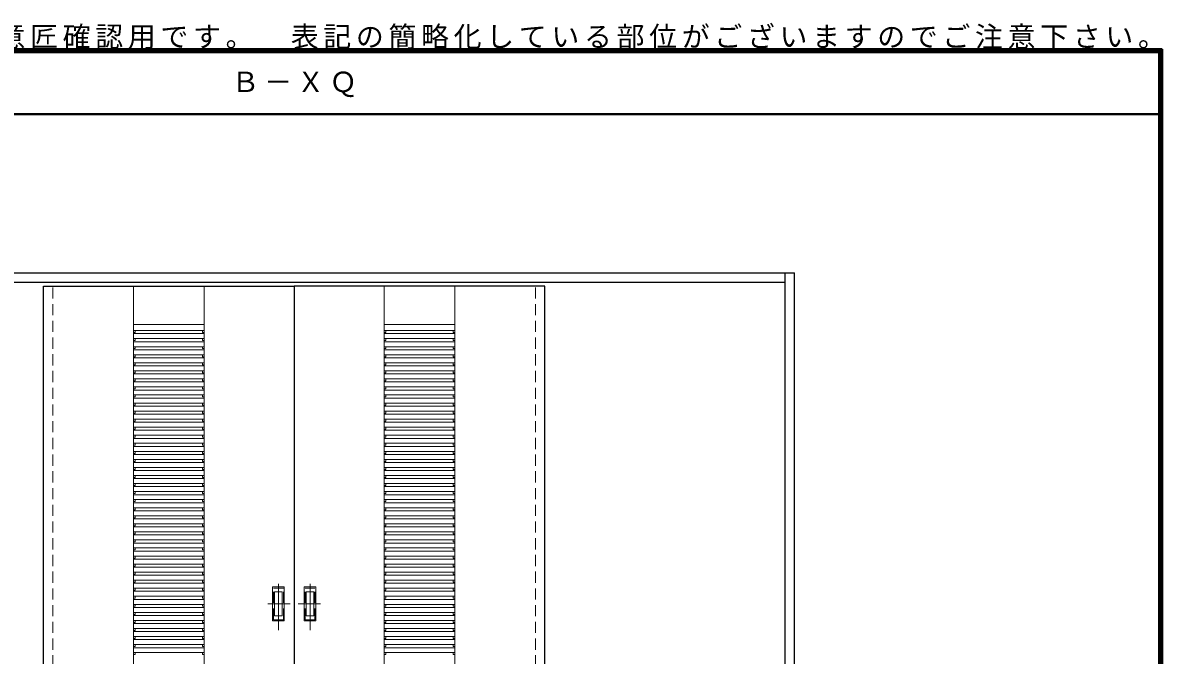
# Model space of a CAD drawing. Units: millimetres, scale not verified. Extents: x -6000 to 5700, y -4307 to 4260.
# Drawn here: x 2018 to 5700, y 2218 to 4260 of the extents above; entities that cross this region are included whole.
import ezdxf

# ---------------------------------------------------------------- set-up
doc = ezdxf.new("R2010")
doc.units = ezdxf.units.MM
doc.header["$LTSCALE"] = 30
doc.linetypes.add('CHAIN1', pattern=[8, 5, -1, 1, -1])
doc.linetypes.add('DASHED1', pattern=[1.8, 1.2, -0.6])
for name, color, linetype, lineweight in [('0-2_扉', 3, 'Continuous', 25), ('0-3_仕上げ', 4, 'Continuous', 9), ('0-4_枠', 3, 'Continuous', 25), ('0-6_引手', 7, 'Continuous', 18), ('F-1_枠', 6, 'Continuous', 40)]:
    doc.layers.add(name, color=color, linetype=linetype, lineweight=lineweight)
doc.layers.add('0-A_文字', color=7, linetype='Continuous')
doc.styles.add('ＭＳ ゴシック', font='')
doc.styles.get('ＭＳ ゴシック').set_extended_font_data('MS Gothic')

msp = doc.modelspace()

# ---------------------------------------------------------------- linework, layer by layer
at = {"layer": '0-2_扉', "color": 4, "linetype": 'DASHED1', "lineweight": 9}
msp.add_line((2895, 3409.5), (2895, 3405.5), dxfattribs=at)
msp.add_line((2895, 3409.5), (2895, 3405.5), dxfattribs=at)
at = {"layer": '0-2_扉'}
msp.add_line((2895, 3409.5), (2895, 1426.5), dxfattribs=at)
msp.add_line((2895, 3409.5), (2895, 1426.5), dxfattribs=at)
for points in [[(2085, 1426.5), (2085, 3409.5), (2895, 3409.5)], [(3705, 1426.5), (3705, 3409.5), (2895, 3409.5)]]:
    msp.add_lwpolyline(points, dxfattribs=at)
at = {"layer": '0-3_仕上げ', "color": 7, "lineweight": 18}
for p, q in [((2376, 1426.5), (2376, 3409.5)), ((2604, 1426.5), (2604, 3409.5)), ((3186, 1426.5), (3186, 3409.5)), ((3414, 1426.5), (3414, 3409.5)), ((2604, 3286.5), (2376, 3286.5)), ((3186, 3286.5), (3414, 3286.5))]:
    msp.add_line(p, q, dxfattribs=at)
at = {"layer": '0-3_仕上げ'}
for p, q in [((2604, 3266.5), (2376, 3266.5)), ((2381, 3260.08), (2376, 3260.08)), ((2604, 3256.5), (2376, 3256.5)), ((2604, 3240.5), (2376, 3240.5)), ((2381, 3266.5), (2381, 3260.08)), ((2381, 3240.5), (2381, 3234.08)), ((2599, 3266.5), (2599, 3260.08)), ((2604, 3260.08), (2599, 3260.08)), ((2599, 3240.5), (2599, 3234.08)), ((3186, 3266.5), (3414, 3266.5)), ((3186, 3260.08), (3191, 3260.08)), ((3186, 3256.5), (3414, 3256.5)), ((3186, 3240.5), (3414, 3240.5)), ((3191, 3266.5), (3191, 3260.08)), ((3191, 3240.5), (3191, 3234.08)), ((3409, 3266.5), (3409, 3260.08)), ((3409, 3260.08), (3414, 3260.08)), ((3409, 3240.5), (3409, 3234.08)), ((2381, 3234.08), (2376, 3234.08)), ((2604, 3230.5), (2376, 3230.5)), ((2604, 3214.5), (2376, 3214.5)), ((2381, 3208.08), (2376, 3208.08)), ((2604, 3204.5), (2376, 3204.5)), ((2381, 3214.5), (2381, 3208.08)), ((2604, 3234.08), (2599, 3234.08)), ((2599, 3214.5), (2599, 3208.08)), ((2604, 3208.08), (2599, 3208.08)), ((3186, 3234.08), (3191, 3234.08)), ((3186, 3230.5), (3414, 3230.5)), ((3186, 3214.5), (3414, 3214.5)), ((3186, 3208.08), (3191, 3208.08)), ((3186, 3204.5), (3414, 3204.5)), ((3191, 3214.5), (3191, 3208.08)), ((3409, 3234.08), (3414, 3234.08)), ((3409, 3214.5), (3409, 3208.08)), ((3409, 3208.08), (3414, 3208.08)), ((2604, 3188.5), (2376, 3188.5)), ((2381, 3182.08), (2376, 3182.08)), ((2604, 3178.5), (2376, 3178.5)), ((2381, 3188.5), (2381, 3182.08)), ((2599, 3188.5), (2599, 3182.08)), ((2604, 3182.08), (2599, 3182.08)), ((3186, 3188.5), (3414, 3188.5)), ((3186, 3182.08), (3191, 3182.08)), ((3186, 3178.5), (3414, 3178.5)), ((3191, 3188.5), (3191, 3182.08)), ((3409, 3188.5), (3409, 3182.08)), ((3409, 3182.08), (3414, 3182.08)), ((2604, 3162.5), (2376, 3162.5)), ((2381, 3156.08), (2376, 3156.08)), ((2604, 3152.5), (2376, 3152.5)), ((2604, 3136.5), (2376, 3136.5)), ((2381, 3130.08), (2376, 3130.08)), ((2381, 3162.5), (2381, 3156.08)), ((2381, 3136.5), (2381, 3130.08)), ((2599, 3162.5), (2599, 3156.08)), ((2604, 3156.08), (2599, 3156.08)), ((2599, 3136.5), (2599, 3130.08)), ((2604, 3130.08), (2599, 3130.08)), ((3186, 3162.5), (3414, 3162.5)), ((3186, 3156.08), (3191, 3156.08)), ((3186, 3152.5), (3414, 3152.5)), ((3186, 3136.5), (3414, 3136.5)), ((3186, 3130.08), (3191, 3130.08)), ((3191, 3162.5), (3191, 3156.08)), ((3191, 3136.5), (3191, 3130.08)), ((3409, 3162.5), (3409, 3156.08)), ((3409, 3156.08), (3414, 3156.08)), ((3409, 3136.5), (3409, 3130.08)), ((3409, 3130.08), (3414, 3130.08)), ((2604, 3126.5), (2376, 3126.5)), ((2604, 3110.5), (2376, 3110.5)), ((2381, 3104.08), (2376, 3104.08)), ((2604, 3100.5), (2376, 3100.5)), ((2381, 3110.5), (2381, 3104.08)), ((2599, 3110.5), (2599, 3104.08)), ((2604, 3104.08), (2599, 3104.08)), ((3186, 3126.5), (3414, 3126.5)), ((3186, 3110.5), (3414, 3110.5)), ((3186, 3104.08), (3191, 3104.08)), ((3186, 3100.5), (3414, 3100.5)), ((3191, 3110.5), (3191, 3104.08)), ((3409, 3110.5), (3409, 3104.08)), ((3409, 3104.08), (3414, 3104.08)), ((2604, 3084.5), (2376, 3084.5)), ((2381, 3078.08), (2376, 3078.08)), ((2604, 3074.5), (2376, 3074.5)), ((2604, 3058.5), (2376, 3058.5)), ((2381, 3084.5), (2381, 3078.08)), ((2381, 3058.5), (2381, 3052.08)), ((2599, 3084.5), (2599, 3078.08)), ((2604, 3078.08), (2599, 3078.08)), ((2599, 3058.5), (2599, 3052.08)), ((3186, 3084.5), (3414, 3084.5)), ((3186, 3078.08), (3191, 3078.08)), ((3186, 3074.5), (3414, 3074.5)), ((3186, 3058.5), (3414, 3058.5)), ((3191, 3084.5), (3191, 3078.08)), ((3191, 3058.5), (3191, 3052.08)), ((3409, 3084.5), (3409, 3078.08)), ((3409, 3078.08), (3414, 3078.08)), ((3409, 3058.5), (3409, 3052.08)), ((2381, 3052.08), (2376, 3052.08)), ((2604, 3048.5), (2376, 3048.5)), ((2604, 3032.5), (2376, 3032.5)), ((2381, 3026.08), (2376, 3026.08)), ((2604, 3022.5), (2376, 3022.5)), ((2381, 3032.5), (2381, 3026.08)), ((2604, 3052.08), (2599, 3052.08)), ((2599, 3032.5), (2599, 3026.08)), ((2604, 3026.08), (2599, 3026.08)), ((3186, 3052.08), (3191, 3052.08)), ((3186, 3048.5), (3414, 3048.5)), ((3186, 3032.5), (3414, 3032.5)), ((3186, 3026.08), (3191, 3026.08)), ((3186, 3022.5), (3414, 3022.5)), ((3191, 3032.5), (3191, 3026.08)), ((3409, 3052.08), (3414, 3052.08)), ((3409, 3032.5), (3409, 3026.08)), ((3409, 3026.08), (3414, 3026.08)), ((2604, 3006.5), (2376, 3006.5)), ((2381, 3000.08), (2376, 3000.08)), ((2604, 2996.5), (2376, 2996.5)), ((2381, 3006.5), (2381, 3000.08)), ((2599, 3006.5), (2599, 3000.08)), ((2604, 3000.08), (2599, 3000.08)), ((3186, 3006.5), (3414, 3006.5)), ((3186, 3000.08), (3191, 3000.08)), ((3186, 2996.5), (3414, 2996.5)), ((3191, 3006.5), (3191, 3000.08)), ((3409, 3006.5), (3409, 3000.08)), ((3409, 3000.08), (3414, 3000.08)), ((2604, 2980.5), (2376, 2980.5)), ((2381, 2974.08), (2376, 2974.08)), ((2604, 2970.5), (2376, 2970.5)), ((2604, 2954.5), (2376, 2954.5)), ((2381, 2948.08), (2376, 2948.08)), ((2381, 2980.5), (2381, 2974.08)), ((2381, 2954.5), (2381, 2948.08)), ((2599, 2980.5), (2599, 2974.08)), ((2604, 2974.08), (2599, 2974.08)), ((2599, 2954.5), (2599, 2948.08)), ((2604, 2948.08), (2599, 2948.08)), ((3186, 2980.5), (3414, 2980.5)), ((3186, 2974.08), (3191, 2974.08)), ((3186, 2970.5), (3414, 2970.5)), ((3186, 2954.5), (3414, 2954.5)), ((3186, 2948.08), (3191, 2948.08)), ((3191, 2980.5), (3191, 2974.08)), ((3191, 2954.5), (3191, 2948.08)), ((3409, 2980.5), (3409, 2974.08)), ((3409, 2974.08), (3414, 2974.08)), ((3409, 2954.5), (3409, 2948.08)), ((3409, 2948.08), (3414, 2948.08)), ((2604, 2944.5), (2376, 2944.5)), ((2604, 2928.5), (2376, 2928.5)), ((2381, 2922.08), (2376, 2922.08)), ((2604, 2918.5), (2376, 2918.5)), ((2381, 2928.5), (2381, 2922.08)), ((2599, 2928.5), (2599, 2922.08)), ((2604, 2922.08), (2599, 2922.08)), ((3186, 2944.5), (3414, 2944.5)), ((3186, 2928.5), (3414, 2928.5)), ((3186, 2922.08), (3191, 2922.08)), ((3186, 2918.5), (3414, 2918.5)), ((3191, 2928.5), (3191, 2922.08)), ((3409, 2928.5), (3409, 2922.08)), ((3409, 2922.08), (3414, 2922.08)), ((2604, 2902.5), (2376, 2902.5)), ((2381, 2896.08), (2376, 2896.08)), ((2604, 2892.5), (2376, 2892.5)), ((2604, 2876.5), (2376, 2876.5)), ((2381, 2902.5), (2381, 2896.08)), ((2381, 2876.5), (2381, 2870.08)), ((2599, 2902.5), (2599, 2896.08)), ((2604, 2896.08), (2599, 2896.08)), ((2599, 2876.5), (2599, 2870.08)), ((3186, 2902.5), (3414, 2902.5)), ((3186, 2896.08), (3191, 2896.08)), ((3186, 2892.5), (3414, 2892.5)), ((3186, 2876.5), (3414, 2876.5)), ((3191, 2902.5), (3191, 2896.08)), ((3191, 2876.5), (3191, 2870.08)), ((3409, 2902.5), (3409, 2896.08)), ((3409, 2896.08), (3414, 2896.08)), ((3409, 2876.5), (3409, 2870.08)), ((2381, 2870.08), (2376, 2870.08)), ((2604, 2866.5), (2376, 2866.5)), ((2604, 2850.5), (2376, 2850.5)), ((2381, 2844.08), (2376, 2844.08)), ((2604, 2840.5), (2376, 2840.5)), ((2381, 2850.5), (2381, 2844.08)), ((2604, 2870.08), (2599, 2870.08)), ((2599, 2850.5), (2599, 2844.08)), ((2604, 2844.08), (2599, 2844.08)), ((3186, 2870.08), (3191, 2870.08)), ((3186, 2866.5), (3414, 2866.5)), ((3186, 2850.5), (3414, 2850.5)), ((3186, 2844.08), (3191, 2844.08)), ((3186, 2840.5), (3414, 2840.5)), ((3191, 2850.5), (3191, 2844.08)), ((3409, 2870.08), (3414, 2870.08)), ((3409, 2850.5), (3409, 2844.08)), ((3409, 2844.08), (3414, 2844.08)), ((2604, 2824.5), (2376, 2824.5)), ((2381, 2818.08), (2376, 2818.08)), ((2604, 2814.5), (2376, 2814.5)), ((2604, 2798.5), (2376, 2798.5)), ((2381, 2824.5), (2381, 2818.08)), ((2381, 2798.5), (2381, 2792.08)), ((2599, 2824.5), (2599, 2818.08)), ((2604, 2818.08), (2599, 2818.08)), ((2599, 2798.5), (2599, 2792.08)), ((3186, 2824.5), (3414, 2824.5)), ((3186, 2818.08), (3191, 2818.08)), ((3186, 2814.5), (3414, 2814.5)), ((3186, 2798.5), (3414, 2798.5)), ((3191, 2824.5), (3191, 2818.08)), ((3191, 2798.5), (3191, 2792.08)), ((3409, 2824.5), (3409, 2818.08)), ((3409, 2818.08), (3414, 2818.08)), ((3409, 2798.5), (3409, 2792.08)), ((2381, 2792.08), (2376, 2792.08)), ((2604, 2788.5), (2376, 2788.5)), ((2604, 2772.5), (2376, 2772.5)), ((2381, 2766.08), (2376, 2766.08)), ((2604, 2762.5), (2376, 2762.5)), ((2381, 2772.5), (2381, 2766.08)), ((2604, 2792.08), (2599, 2792.08)), ((2599, 2772.5), (2599, 2766.08)), ((2604, 2766.08), (2599, 2766.08)), ((3186, 2792.08), (3191, 2792.08)), ((3186, 2788.5), (3414, 2788.5)), ((3186, 2772.5), (3414, 2772.5)), ((3186, 2766.08), (3191, 2766.08)), ((3186, 2762.5), (3414, 2762.5)), ((3191, 2772.5), (3191, 2766.08)), ((3409, 2792.08), (3414, 2792.08)), ((3409, 2772.5), (3409, 2766.08)), ((3409, 2766.08), (3414, 2766.08)), ((2604, 2746.5), (2376, 2746.5)), ((2381, 2740.08), (2376, 2740.08)), ((2604, 2736.5), (2376, 2736.5)), ((2381, 2746.5), (2381, 2740.08)), ((2599, 2746.5), (2599, 2740.08)), ((2604, 2740.08), (2599, 2740.08)), ((3186, 2746.5), (3414, 2746.5)), ((3186, 2740.08), (3191, 2740.08)), ((3186, 2736.5), (3414, 2736.5)), ((3191, 2746.5), (3191, 2740.08)), ((3409, 2746.5), (3409, 2740.08)), ((3409, 2740.08), (3414, 2740.08)), ((2604, 2720.5), (2376, 2720.5)), ((2381, 2714.08), (2376, 2714.08)), ((2604, 2710.5), (2376, 2710.5)), ((2604, 2694.5), (2376, 2694.5)), ((2381, 2688.08), (2376, 2688.08)), ((2381, 2720.5), (2381, 2714.08)), ((2381, 2694.5), (2381, 2688.08)), ((2599, 2720.5), (2599, 2714.08)), ((2604, 2714.08), (2599, 2714.08)), ((2599, 2694.5), (2599, 2688.08)), ((2604, 2688.08), (2599, 2688.08)), ((3186, 2720.5), (3414, 2720.5)), ((3186, 2714.08), (3191, 2714.08)), ((3186, 2710.5), (3414, 2710.5)), ((3186, 2694.5), (3414, 2694.5)), ((3186, 2688.08), (3191, 2688.08)), ((3191, 2720.5), (3191, 2714.08)), ((3191, 2694.5), (3191, 2688.08)), ((3409, 2720.5), (3409, 2714.08)), ((3409, 2714.08), (3414, 2714.08)), ((3409, 2694.5), (3409, 2688.08)), ((3409, 2688.08), (3414, 2688.08)), ((2604, 2684.5), (2376, 2684.5)), ((2604, 2668.5), (2376, 2668.5)), ((2381, 2662.08), (2376, 2662.08)), ((2604, 2658.5), (2376, 2658.5)), ((2381, 2668.5), (2381, 2662.08)), ((2599, 2668.5), (2599, 2662.08)), ((2604, 2662.08), (2599, 2662.08)), ((3186, 2684.5), (3414, 2684.5)), ((3186, 2668.5), (3414, 2668.5)), ((3186, 2662.08), (3191, 2662.08)), ((3186, 2658.5), (3414, 2658.5)), ((3191, 2668.5), (3191, 2662.08)), ((3409, 2668.5), (3409, 2662.08)), ((3409, 2662.08), (3414, 2662.08)), ((2604, 2642.5), (2376, 2642.5)), ((2381, 2636.08), (2376, 2636.08)), ((2604, 2632.5), (2376, 2632.5)), ((2604, 2616.5), (2376, 2616.5)), ((2381, 2642.5), (2381, 2636.08)), ((2381, 2616.5), (2381, 2610.08)), ((2599, 2642.5), (2599, 2636.08)), ((2604, 2636.08), (2599, 2636.08)), ((2599, 2616.5), (2599, 2610.08)), ((3186, 2642.5), (3414, 2642.5)), ((3186, 2636.08), (3191, 2636.08)), ((3186, 2632.5), (3414, 2632.5)), ((3186, 2616.5), (3414, 2616.5)), ((3191, 2642.5), (3191, 2636.08)), ((3191, 2616.5), (3191, 2610.08)), ((3409, 2642.5), (3409, 2636.08)), ((3409, 2636.08), (3414, 2636.08)), ((3409, 2616.5), (3409, 2610.08)), ((2381, 2610.08), (2376, 2610.08)), ((2604, 2606.5), (2376, 2606.5)), ((2604, 2590.5), (2376, 2590.5)), ((2381, 2584.08), (2376, 2584.08)), ((2604, 2580.5), (2376, 2580.5)), ((2381, 2590.5), (2381, 2584.08)), ((2604, 2610.08), (2599, 2610.08)), ((2599, 2590.5), (2599, 2584.08)), ((2604, 2584.08), (2599, 2584.08)), ((3186, 2610.08), (3191, 2610.08)), ((3186, 2606.5), (3414, 2606.5)), ((3186, 2590.5), (3414, 2590.5)), ((3186, 2584.08), (3191, 2584.08)), ((3186, 2580.5), (3414, 2580.5)), ((3191, 2590.5), (3191, 2584.08)), ((3409, 2610.08), (3414, 2610.08)), ((3409, 2590.5), (3409, 2584.08)), ((3409, 2584.08), (3414, 2584.08)), ((2604, 2564.5), (2376, 2564.5)), ((2381, 2558.08), (2376, 2558.08)), ((2604, 2554.5), (2376, 2554.5)), ((2381, 2564.5), (2381, 2558.08)), ((2599, 2564.5), (2599, 2558.08)), ((2604, 2558.08), (2599, 2558.08)), ((3186, 2564.5), (3414, 2564.5)), ((3186, 2558.08), (3191, 2558.08)), ((3186, 2554.5), (3414, 2554.5)), ((3191, 2564.5), (3191, 2558.08)), ((3409, 2564.5), (3409, 2558.08)), ((3409, 2558.08), (3414, 2558.08)), ((2604, 2538.5), (2376, 2538.5)), ((2381, 2532.08), (2376, 2532.08)), ((2604, 2528.5), (2376, 2528.5)), ((2604, 2512.5), (2376, 2512.5)), ((2381, 2506.08), (2376, 2506.08)), ((2381, 2538.5), (2381, 2532.08)), ((2381, 2512.5), (2381, 2506.08)), ((2599, 2538.5), (2599, 2532.08)), ((2604, 2532.08), (2599, 2532.08)), ((2599, 2512.5), (2599, 2506.08)), ((2604, 2506.08), (2599, 2506.08)), ((3186, 2538.5), (3414, 2538.5)), ((3186, 2532.08), (3191, 2532.08)), ((3186, 2528.5), (3414, 2528.5)), ((3186, 2512.5), (3414, 2512.5)), ((3186, 2506.08), (3191, 2506.08)), ((3191, 2538.5), (3191, 2532.08)), ((3191, 2512.5), (3191, 2506.08)), ((3409, 2538.5), (3409, 2532.08)), ((3409, 2532.08), (3414, 2532.08)), ((3409, 2512.5), (3409, 2506.08)), ((3409, 2506.08), (3414, 2506.08)), ((2604, 2502.5), (2376, 2502.5)), ((2604, 2486.5), (2376, 2486.5)), ((2381, 2480.08), (2376, 2480.08)), ((2604, 2476.5), (2376, 2476.5)), ((2381, 2486.5), (2381, 2480.08)), ((2599, 2486.5), (2599, 2480.08)), ((2604, 2480.08), (2599, 2480.08)), ((3186, 2502.5), (3414, 2502.5)), ((3186, 2486.5), (3414, 2486.5)), ((3186, 2480.08), (3191, 2480.08)), ((3186, 2476.5), (3414, 2476.5)), ((3191, 2486.5), (3191, 2480.08)), ((3409, 2486.5), (3409, 2480.08)), ((3409, 2480.08), (3414, 2480.08)), ((2604, 2460.5), (2376, 2460.5)), ((2381, 2454.08), (2376, 2454.08)), ((2604, 2450.5), (2376, 2450.5)), ((2604, 2434.5), (2376, 2434.5)), ((2381, 2460.5), (2381, 2454.08)), ((2381, 2434.5), (2381, 2428.08)), ((2599, 2460.5), (2599, 2454.08)), ((2604, 2454.08), (2599, 2454.08)), ((2599, 2434.5), (2599, 2428.08)), ((3186, 2460.5), (3414, 2460.5)), ((3186, 2454.08), (3191, 2454.08)), ((3186, 2450.5), (3414, 2450.5)), ((3186, 2434.5), (3414, 2434.5)), ((3191, 2460.5), (3191, 2454.08)), ((3191, 2434.5), (3191, 2428.08)), ((3409, 2460.5), (3409, 2454.08)), ((3409, 2454.08), (3414, 2454.08)), ((3409, 2434.5), (3409, 2428.08)), ((2381, 2428.08), (2376, 2428.08)), ((2604, 2424.5), (2376, 2424.5)), ((2604, 2408.5), (2376, 2408.5)), ((2381, 2402.08), (2376, 2402.08)), ((2604, 2398.5), (2376, 2398.5)), ((2381, 2408.5), (2381, 2402.08)), ((2604, 2428.08), (2599, 2428.08)), ((2599, 2408.5), (2599, 2402.08)), ((2604, 2402.08), (2599, 2402.08)), ((3186, 2428.08), (3191, 2428.08)), ((3186, 2424.5), (3414, 2424.5)), ((3186, 2408.5), (3414, 2408.5)), ((3186, 2402.08), (3191, 2402.08)), ((3186, 2398.5), (3414, 2398.5)), ((3191, 2408.5), (3191, 2402.08)), ((3409, 2428.08), (3414, 2428.08)), ((3409, 2408.5), (3409, 2402.08)), ((3409, 2402.08), (3414, 2402.08)), ((2604, 2382.5), (2376, 2382.5)), ((2381, 2376.08), (2376, 2376.08)), ((2604, 2372.5), (2376, 2372.5)), ((2381, 2382.5), (2381, 2376.08)), ((2599, 2382.5), (2599, 2376.08)), ((2604, 2376.08), (2599, 2376.08)), ((3186, 2382.5), (3414, 2382.5)), ((3186, 2376.08), (3191, 2376.08)), ((3186, 2372.5), (3414, 2372.5)), ((3191, 2382.5), (3191, 2376.08)), ((3409, 2382.5), (3409, 2376.08)), ((3409, 2376.08), (3414, 2376.08)), ((2604, 2356.5), (2376, 2356.5)), ((2381, 2350.08), (2376, 2350.08)), ((2604, 2346.5), (2376, 2346.5)), ((2604, 2330.5), (2376, 2330.5)), ((2381, 2324.08), (2376, 2324.08)), ((2604, 2320.5), (2376, 2320.5)), ((2381, 2356.5), (2381, 2350.08)), ((2381, 2330.5), (2381, 2324.08)), ((2599, 2356.5), (2599, 2350.08)), ((2604, 2350.08), (2599, 2350.08)), ((2599, 2330.5), (2599, 2324.08)), ((2604, 2324.08), (2599, 2324.08)), ((3186, 2356.5), (3414, 2356.5)), ((3186, 2350.08), (3191, 2350.08)), ((3186, 2346.5), (3414, 2346.5)), ((3186, 2330.5), (3414, 2330.5)), ((3186, 2324.08), (3191, 2324.08)), ((3186, 2320.5), (3414, 2320.5)), ((3191, 2356.5), (3191, 2350.08)), ((3191, 2330.5), (3191, 2324.08)), ((3409, 2356.5), (3409, 2350.08)), ((3409, 2350.08), (3414, 2350.08)), ((3409, 2330.5), (3409, 2324.08)), ((3409, 2324.08), (3414, 2324.08)), ((2604, 2304.5), (2376, 2304.5)), ((2381, 2298.08), (2376, 2298.08)), ((2604, 2294.5), (2376, 2294.5)), ((2381, 2304.5), (2381, 2298.08)), ((2599, 2304.5), (2599, 2298.08)), ((2604, 2298.08), (2599, 2298.08)), ((3186, 2304.5), (3414, 2304.5)), ((3186, 2298.08), (3191, 2298.08)), ((3186, 2294.5), (3414, 2294.5)), ((3191, 2304.5), (3191, 2298.08)), ((3409, 2304.5), (3409, 2298.08)), ((3409, 2298.08), (3414, 2298.08)), ((2604, 2278.5), (2376, 2278.5)), ((2381, 2272.08), (2376, 2272.08)), ((2604, 2268.5), (2376, 2268.5)), ((2604, 2252.5), (2376, 2252.5)), ((2381, 2278.5), (2381, 2272.08)), ((2381, 2252.5), (2381, 2246.08)), ((2599, 2278.5), (2599, 2272.08)), ((2604, 2272.08), (2599, 2272.08)), ((2599, 2252.5), (2599, 2246.08)), ((3186, 2278.5), (3414, 2278.5)), ((3186, 2272.08), (3191, 2272.08)), ((3186, 2268.5), (3414, 2268.5)), ((3186, 2252.5), (3414, 2252.5)), ((3191, 2278.5), (3191, 2272.08)), ((3191, 2252.5), (3191, 2246.08)), ((3409, 2278.5), (3409, 2272.08)), ((3409, 2272.08), (3414, 2272.08)), ((3409, 2252.5), (3409, 2246.08)), ((2381, 2246.08), (2376, 2246.08)), ((2604, 2242.5), (2376, 2242.5)), ((2604, 2226.5), (2376, 2226.5)), ((2381, 2220.08), (2376, 2220.08)), ((2381, 2226.5), (2381, 2220.08)), ((2604, 2246.08), (2599, 2246.08)), ((2599, 2226.5), (2599, 2220.08)), ((2604, 2220.08), (2599, 2220.08)), ((3186, 2246.08), (3191, 2246.08)), ((3186, 2242.5), (3414, 2242.5)), ((3186, 2226.5), (3414, 2226.5)), ((3186, 2220.08), (3191, 2220.08)), ((3191, 2226.5), (3191, 2220.08)), ((3409, 2246.08), (3414, 2246.08)), ((3409, 2226.5), (3409, 2220.08)), ((3409, 2220.08), (3414, 2220.08))]:
    msp.add_line(p, q, dxfattribs=at)
at = {"layer": '0-4_枠'}
for p, q in [((1278, 3453), (4512, 3453)), ((4482, 1418), (4482, 3453)), ((4512, 1418), (4512, 3453)), ((1308, 3423), (4482, 3423))]:
    msp.add_line(p, q, dxfattribs=at)
at = {"layer": '0-4_枠', "color": 4, "linetype": 'DASHED1', "lineweight": 9}
for p, q in [((2085, 1426), (2085, 3423)), ((2115, 1426), (2115, 3423)), ((3675, 1426), (3675, 3423)), ((3705, 1426), (3705, 3423))]:
    msp.add_line(p, q, dxfattribs=at)
at = {"layer": '0-6_引手', "linetype": 'CHAIN1'}
for p, q in [((2844, 2298.77), (2844, 2469.62)), ((2946, 2298.77), (2946, 2469.62)), ((2882.07, 2384), (2809.56, 2384)), ((2907.93, 2384), (2980.43, 2384))]:
    msp.add_line(p, q, dxfattribs=at)
at = {"layer": '0-6_引手'}
for p, q in [((2863, 2439), (2825, 2439)), ((2825, 2329), (2825, 2439)), ((2863, 2329), (2863, 2439)), ((2927, 2439), (2965, 2439)), ((2927, 2329), (2927, 2439)), ((2965, 2329), (2965, 2439)), ((2856.5, 2423), (2831.5, 2423)), ((2831.5, 2345), (2831.5, 2423)), ((2856.5, 2345), (2856.5, 2423)), ((2933.5, 2423), (2958.5, 2423)), ((2933.5, 2345), (2933.5, 2423)), ((2958.5, 2345), (2958.5, 2423)), ((2863, 2329), (2825, 2329)), ((2856.5, 2345), (2831.5, 2345)), ((2927, 2329), (2965, 2329)), ((2933.5, 2345), (2958.5, 2345))]:
    msp.add_line(p, q, dxfattribs=at)
at = {"layer": '0-6_引手', "linetype": 'DASHED1'}
for p, q in [((2828, 2333), (2828, 2435)), ((2962, 2333), (2962, 2435)), ((2860, 2333), (2828, 2333)), ((2930, 2333), (2962, 2333))]:
    msp.add_line(p, q, dxfattribs=at)
for points in [[(2860, 2333), (2860, 2435), (2828, 2435)], [(2930, 2333), (2930, 2435), (2962, 2435)]]:
    msp.add_lwpolyline(points, dxfattribs=at)
at = {"layer": 'F-1_枠'}
for p, q in [((-6000, 4175), (5700, 4175)), ((-6000, 4170), (5700, 4170)), ((-6000, 4165), (5700, 4165)), ((5690, 4175), (5690, -4205)), ((5695, 4175), (5695, -4205)), ((5700, 4175), (5700, -4205)), ((-6000, 3965), (5700, 3965))]:
    msp.add_line(p, q, dxfattribs=at)

# ---------------------------------------------------------------- texts
at = {"layer": '0-A_文字', "char_height": 65.98, "attachment_point": 7, "style": 'ＭＳ ゴシック'}
for s, insert in [('\\T1.17;※本図は意匠確認用です。\u3000表記の簡略化している部位がございますのでご注意下さい。', (1515, 4175)), ('\\T1.17;Ｂ－ＸＱ', (2692.5, 4020))]:
    msp.add_mtext(s, dxfattribs=dict(at, insert=insert))

doc.saveas('drawing.dxf')
